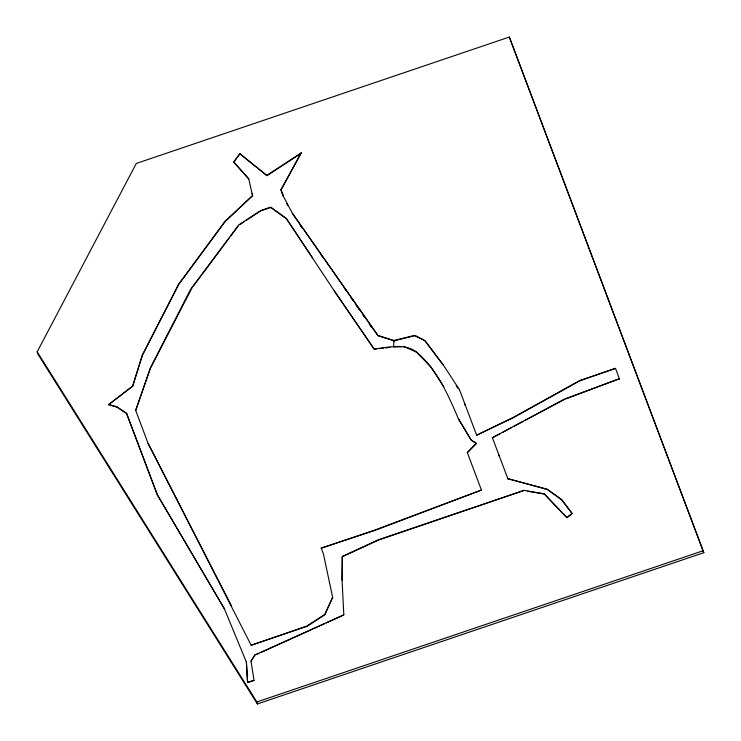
<?xml version="1.0" encoding="UTF-8"?>
<svg xmlns="http://www.w3.org/2000/svg" width="741" height="741" viewBox="0 0 741 741"><rect width="100%" height="100%" fill="white"/><g stroke="black" fill="none" stroke-linecap="round" stroke-linejoin="round"><path stroke-width="1.11" d="M571.265 514.365L566.995 517.718L544.376 493.96L524.22 490.347L378.503 539.726L342.296 556.408L342.046 579.86L343.824 614.891L326.281 622.866M342.129 580.175L342.296 556.408M401.372 346.723L393.545 347.01L394.008 340.795L414.904 335.692L424.954 340.823L443.229 365.072M132.722 385.718L142.291 355.078L178.637 284.183L224.968 221.374L252.561 195.652L225.06 221.689L178.729 284.498L142.374 355.402L132.806 386.042L108.547 404.697L132.806 386.042M192.002 287.916L150.432 368.258L135.668 410.505L150.349 367.934L190.548 289.435L238.621 225.032L260.563 210.601L270.687 207.165L286.35 218.438L334.247 290.861L374.196 349.252L376.474 348.983M251.171 645.263L306.904 626.034L324.762 614.437L332.626 597.385L324.845 614.752L306.987 626.349L251.171 645.263L148.172 443.526L231.618 606.129M37.189 351.808L136.279 163.465L509.326 37.05L703.811 552.684L257.405 703.95L37.717 353.781L37.189 351.808L256.877 701.968L257.405 703.95M283.516 196.708L280.913 189.724L301.207 152.924L281.552 189.048M246.345 661.889L247.596 682.591L254.024 680.414L251.004 661.194L254.756 655.007L343.824 614.891M254.302 656.211L251.004 661.194M193.382 286.072L200.931 275.948M202.312 274.114L229.089 238.231M230.46 236.388L238.018 226.274M233.582 161.788L248.763 178.896L233.665 162.103L239.927 153.683L266.982 175.645L301.291 153.248M233.665 162.103L239.927 153.683M467.33 452.603L476.315 443.248L471.202 440.034L458.67 419.258L471.285 440.349L476.398 443.572L467.33 452.603L481.437 490.07L374.946 530.389L321.233 548.155L374.853 530.074L481.437 490.07M566.911 517.403L572.033 513.374L561.548 499.434L547.154 489.171L507.9 478.723L547.238 489.495L561.641 499.758L572.033 513.374M239.658 224.718L244.428 221.587M246.336 220.327L260.647 210.916L270.78 207.48L286.443 218.752L312.47 257.757M266.899 175.33L301.207 152.924M500.527 433.439L492.395 437.764L564.494 399.066L619.411 378.725L565.661 398.982M502.565 432.364L511.716 427.492M513.745 426.418L522.896 421.546M524.934 420.471L564.586 399.38M476.639 435.189L513.281 417.748L579.907 380.791L615.502 368.379L579.823 380.466L513.198 417.433L476.639 435.189L459.401 389.451M342.379 556.732L378.586 540.05M258.989 653.442L254.756 655.007M261.064 652.497L324.215 623.802M379.679 539.68L524.22 490.347M247.503 682.276L254.024 680.414M256.877 701.968L703.283 550.702M292.408 213.251L377.956 335.469L393.925 340.48L414.812 335.377L424.871 340.508L443.146 364.757L459.494 389.766M334.247 290.861L374.112 348.928C388.358 347.575 403.669 342.833 416.433 351.91C437.227 369.611 448.249 395.055 458.762 419.573M379.892 348.594L383.301 348.196M385.579 347.937L390.137 347.409M527.666 491.264L544.376 493.96M108.464 404.382L116.939 406.865L126.544 413.256L157.249 494.571L224.31 608.611L246.429 662.204L247.596 682.591M108.547 404.697L117.022 407.18L126.628 413.571L157.333 494.886L224.403 608.926M280.913 189.724L283.433 196.393L292.5 213.565L378.04 335.784L394.008 340.795M443.831 386.783L430.716 366.749L416.516 352.225L403.53 346.316M240.01 153.998L266.982 175.645M545.237 495.09L561.558 512.059M563.114 513.68L566.995 517.718M300.318 225.607L302.337 228.432M320.455 253.894L322.465 256.729M344.269 288.036L346.242 290.889M350.854 297.539L352.827 300.392M356.115 305.135L359.404 309.886M362.692 314.638L364.674 317.491M369.277 324.141L371.25 326.994M456.187 385.728L458.058 388.58M286.6 203.33L287.656 205.313M703.811 552.684L509.326 37.05M615.502 368.379L619.495 379.04M492.311 437.449L507.983 479.047M498.434 454.242L499.239 456.363M464.422 403.326L465.246 405.484M282.164 193.605L282.886 195.513M321.14 547.84L323.437 553.999L332.718 597.7M135.584 410.19L148.256 443.85M393.925 340.48L394.193 341.499M252.116 193.364L252.607 195.494M248.67 178.572L252.644 195.967M247.457 674.06L247.587 676.32"/></g></svg>
